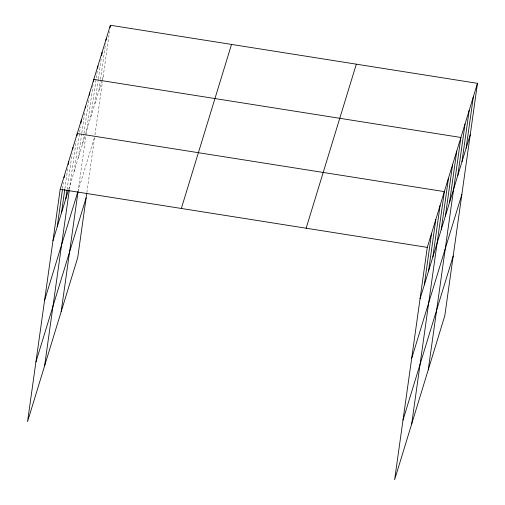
<?xml version="1.0" encoding="UTF-8"?>
<svg xmlns="http://www.w3.org/2000/svg" width="505" height="505" viewBox="0 0 505 505"><rect width="100%" height="100%" fill="white"/><g stroke="black" fill="none" stroke-linecap="round" stroke-linejoin="round"><path stroke-width="0.38" stroke-dasharray="2.52 1.89" d="M62.595 188.599L63.472 182.368M64.892 188.681L67.847 167.641M67.077 189.539L72.114 153.697M69.381 189.539L76.16 141.312M74.172 171.41L80.409 127.001M78.307 157.876L81.703 133.724M81.816 132.941L84.663 112.684M82.448 144.342L83.874 134.216M83.981 133.434L88.691 99.933M93.053 84.84L78.199 190.518L94.53 137.133M90.73 117.274L97.301 70.53M94.871 103.74L98.267 79.588M98.374 78.805L101.221 58.548M99.012 90.206L100.432 80.074M100.546 79.298L105.583 43.462M86.873 192.519L94.757 136.382M94.978 134.848L102.401 82.031M102.509 81.267L109.503 31.48M68.68 189.35L85.44 134.57M85.667 133.812L103.153 76.672"/><path stroke-width="0.76" d="M477.465 83.338L427.28 247.387L394.62 479.75L444.81 315.701L477.465 83.338L110.38 25.25L60.19 189.299L27.535 421.662L77.719 257.613L86.765 193.289M57.229 226.777L62.487 189.381M64.129 177.691L64.457 175.355M61.496 212.832L64.779 189.457M68.289 164.529L68.724 161.411M65.764 198.888L66.969 190.316M72.77 149.025L72.991 147.466M44.598 365.885L69.273 190.303M76.924 135.858L77.252 133.522L444.343 191.616L411.682 423.973M80.958 123.106L81.393 119.988M85.32 108.013L85.534 106.454M89.347 95.256L89.675 92.92M61.162 311.749L78.092 191.288M93.488 81.722L93.816 79.386L460.901 137.474L428.246 369.837M97.629 68.188L97.957 65.852M101.656 55.436L102.098 52.318M106.018 40.343L106.239 38.784M110.052 27.586L110.38 25.25M424.314 284.864L431.541 233.443M428.581 270.92L435.809 219.505M432.848 256.982L440.076 205.56M441.256 229.504L448.484 178.082M445.397 215.97L452.619 164.548M449.538 202.429L456.76 151.014M457.814 175.361L465.042 123.94M461.955 161.827L469.183 110.406M466.096 148.293L473.324 96.872M52.968 240.721L68.459 190.082M44.573 300.431L77.738 192.02M35.924 361.952L86.115 197.903M181.333 208.47L231.517 44.421M306.137 228.222L356.328 64.173M420.053 298.808L470.237 134.759M411.657 358.518L461.848 194.469M403.015 420.04L453.2 255.991M60.19 189.299L427.28 247.387"/></g></svg>
